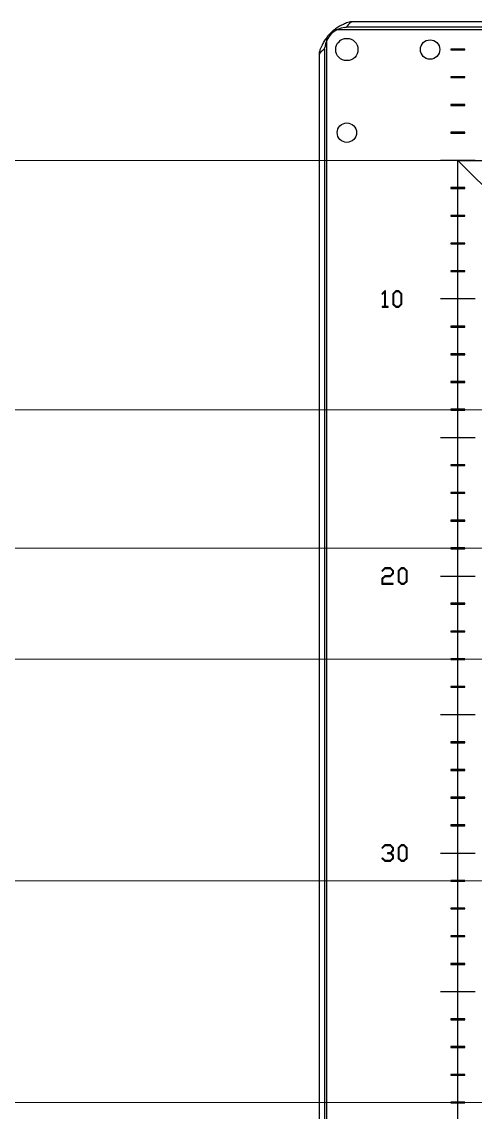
# Model space of a CAD drawing. Header units: millimetres. Extents: x 0 to 53000, y -591 to 24400.
# Drawn here: x 6683.8 to 6847.3, y 2831.5 to 3225 of the extents above; entities that cross this region are included whole.
import ezdxf

# ---------------------------------------------------------------- set-up
doc = ezdxf.new("R2010")
doc.units = ezdxf.units.MM
doc.layers.add('КК перф 40х60', color=6, linetype='Continuous', lineweight=30)
doc.layers.add('Основная', color=7, linetype='Continuous', lineweight=30)
doc.layers.add('Привязки', color=2, linetype='Continuous', lineweight=0, plot=False, transparency=0.8)

msp = doc.modelspace()

# ---------------------------------------------------------------- linework, layer by layer
at = {"layer": 'КК перф 40х60'}
for p, q in [((6840.99248, 3175), (7290.99249, 3175)), ((6840.99248, 2524.99999), (6840.99248, 3175)), ((6880.99248, 3135), (6840.99248, 3175))]:
    msp.add_line(p, q, dxfattribs=at)
at = {"layer": 'Основная', "linetype": 'Continuous'}
for p, q in [((7331.12953, 3223.10001), (6800.85544, 3223.10001)), ((7331.12953, 3223.10001), (6800.85544, 3223.10001)), ((7329.20615, 3224.99999), (6802.77882, 3224.99999)), ((7329.20615, 3224.99999), (6802.77882, 3224.99999)), ((7328.89248, 3224.99999), (6803.09249, 3224.99999)), ((7328.89248, 3224.99999), (6803.09249, 3224.99999)), ((6793.7925, 2480.67862), (6793.7925, 3219.32137)), ((6793.7925, 2480.67862), (6793.7925, 3219.32137)), ((6796.67113, 3222.20001), (7335.31384, 3222.20001)), ((6796.67113, 3222.20001), (7335.31384, 3222.20001)), ((6792.8925, 3215.13706), (6792.8925, 2484.86292)), ((6792.8925, 3215.13706), (6792.8925, 2484.86292)), ((6843.49249, 3215.15), (6838.49248, 3215.15)), ((6838.49248, 3215.15), (6838.49248, 3214.85001)), ((6843.49249, 3214.85001), (6843.49249, 3215.15)), ((6790.99248, 3213.21365), (6790.99248, 2486.78634)), ((6790.99248, 3213.21365), (6790.99248, 2486.78634)), ((6790.99248, 3212.89998), (6790.99248, 2487.10001)), ((6790.99248, 3212.89998), (6790.99248, 2487.10001)), ((6838.49248, 3214.85001), (6843.49249, 3214.85001)), ((6843.49249, 3205.15001), (6838.49248, 3205.15001)), ((6838.49248, 3205.15001), (6838.49248, 3204.84999)), ((6838.49248, 3204.84999), (6843.49249, 3204.84999)), ((6843.49249, 3204.84999), (6843.49249, 3205.15001)), ((6843.49249, 3195.14999), (6838.49248, 3195.14999)), ((6838.49248, 3195.14999), (6838.49248, 3194.85)), ((6838.49248, 3194.85), (6843.49249, 3194.85)), ((6843.49249, 3194.85), (6843.49249, 3195.14999)), ((6843.49249, 3185.15), (6838.49248, 3185.15)), ((6838.49248, 3185.15), (6838.49248, 3184.85001)), ((6838.49248, 3184.85001), (6843.49249, 3184.85001)), ((6843.49249, 3184.85001), (6843.49249, 3185.15)), ((6843.49249, 3165.14999), (6838.49248, 3165.14999)), ((6838.49248, 3165.14999), (6838.49248, 3164.85)), ((6838.49248, 3164.85), (6843.49249, 3164.85)), ((6843.49249, 3164.85), (6843.49249, 3165.14999)), ((6838.49248, 3155.15), (6838.49248, 3154.85001)), ((6843.49249, 3155.15), (6838.49248, 3155.15)), ((6838.49248, 3154.85001), (6843.49249, 3154.85001)), ((6843.49249, 3154.85001), (6843.49249, 3155.15)), ((6838.49248, 3145.15001), (6838.49248, 3144.84999)), ((6843.49249, 3145.15001), (6838.49248, 3145.15001)), ((6838.49248, 3144.84999), (6843.49249, 3144.84999)), ((6843.49249, 3144.84999), (6843.49249, 3145.15001)), ((6843.49249, 3135.14999), (6838.49248, 3135.14999)), ((6838.49248, 3135.14999), (6838.49248, 3134.85)), ((6838.49248, 3134.85), (6843.49249, 3134.85)), ((6843.49249, 3134.85), (6843.49249, 3135.14999)), ((6814.66813, 3127.91499), (6813.64916, 3126.88315)), ((6813.64916, 3126.88315), (6813.84454, 3126.71584)), ((6813.84454, 3126.71584), (6814.58743, 3127.55466)), ((6814.58743, 3127.55466), (6814.58743, 3122.27258)), ((6814.93605, 3127.91499), (6814.66813, 3127.91499)), ((6814.93605, 3122.27258), (6814.93605, 3127.91499)), ((6818.63993, 3127.91499), (6817.60224, 3126.89015)), ((6817.60224, 3126.89015), (6817.60224, 3123.01898)), ((6817.95437, 3126.80477), (6818.80021, 3127.65411)), ((6817.95437, 3123.05993), (6817.95437, 3126.80477)), ((6819.75017, 3127.91499), (6818.63993, 3127.91499)), ((6818.80021, 3127.65411), (6819.58989, 3127.65411)), ((6819.58989, 3127.65411), (6820.45796, 3126.78137)), ((6820.81127, 3126.8656), (6819.75017, 3127.91499)), ((6820.45796, 3126.78137), (6820.45796, 3123.08332)), ((6820.81127, 3123.04237), (6820.81127, 3126.8656)), ((6813.69595, 3122.27258), (6813.69595, 3122.00001)), ((6814.58743, 3122.27258), (6813.69595, 3122.27258)), ((6813.69595, 3122.00001), (6815.8275, 3122.00001)), ((6815.8275, 3122.27258), (6814.93605, 3122.27258)), ((6815.8275, 3122.00001), (6815.8275, 3122.27258)), ((6817.60224, 3123.01898), (6818.63759, 3122.00001)), ((6818.79905, 3122.21524), (6817.95437, 3123.05993)), ((6818.63759, 3122.00001), (6819.75133, 3122.00001)), ((6819.59106, 3122.21524), (6818.79905, 3122.21524)), ((6820.45796, 3123.08332), (6819.59106, 3122.21524)), ((6819.75133, 3122.00001), (6820.81127, 3123.04237)), ((6843.49249, 3115.15), (6838.49248, 3115.15)), ((6838.49248, 3115.15), (6838.49248, 3114.84998)), ((6838.49248, 3114.84998), (6843.49249, 3114.84998)), ((6843.49249, 3114.84998), (6843.49249, 3115.15)), ((6838.49248, 3105.14998), (6838.49248, 3104.84999)), ((6843.49249, 3105.14998), (6838.49248, 3105.14998)), ((6838.49248, 3104.84999), (6843.49249, 3104.84999)), ((6843.49249, 3104.84999), (6843.49249, 3105.14998)), ((6843.49249, 3095.14999), (6838.49248, 3095.14999)), ((6838.49248, 3095.14999), (6838.49248, 3094.84999)), ((6838.49248, 3094.84999), (6843.49249, 3094.84999)), ((6843.49249, 3094.84999), (6843.49249, 3095.14999)), ((6843.49249, 3085.14999), (6838.49248, 3085.14999)), ((6838.49248, 3085.14999), (6838.49248, 3084.85)), ((6843.49249, 3084.85), (6843.49249, 3085.14999)), ((6838.49248, 3084.85), (6843.49249, 3084.85)), ((6838.49248, 3065.14999), (6838.49248, 3064.84999)), ((6843.49249, 3065.14999), (6838.49248, 3065.14999)), ((6838.49248, 3064.84999), (6843.49249, 3064.84999)), ((6843.49249, 3064.84999), (6843.49249, 3065.14999)), ((6838.49248, 3055.14999), (6838.49248, 3054.85)), ((6843.49249, 3055.14999), (6838.49248, 3055.14999)), ((6838.49248, 3054.85), (6843.49249, 3054.85)), ((6843.49249, 3054.85), (6843.49249, 3055.14999)), ((6838.49248, 3045.15), (6838.49248, 3044.84999)), ((6843.49249, 3045.15), (6838.49248, 3045.15)), ((6838.49248, 3044.84999), (6843.49249, 3044.84999)), ((6843.49249, 3044.84999), (6843.49249, 3045.15)), ((6843.49249, 3035.14999), (6838.49248, 3035.14999)), ((6838.49248, 3035.14999), (6838.49248, 3034.85)), ((6838.49248, 3034.85), (6843.49249, 3034.85)), ((6843.49249, 3034.85), (6843.49249, 3035.14999)), ((6814.67048, 3027.94379), (6813.64916, 3026.91194)), ((6813.64916, 3026.91194), (6813.84335, 3026.74465)), ((6813.84335, 3026.74465), (6814.83192, 3027.6712)), ((6816.73418, 3027.94379), (6814.67048, 3027.94379)), ((6814.83192, 3027.6712), (6816.57272, 3027.6712)), ((6816.57272, 3027.6712), (6817.44313, 3026.81133)), ((6817.79527, 3026.89439), (6816.73418, 3027.94379)), ((6817.44313, 3026.81133), (6817.44313, 3025.98187)), ((6817.79527, 3025.89414), (6817.79527, 3026.89439)), ((6820.58665, 3027.94379), (6819.54895, 3026.91896)), ((6819.54895, 3026.91896), (6819.54895, 3023.04778)), ((6819.90109, 3026.83356), (6820.74693, 3027.6829)), ((6819.90109, 3023.08872), (6819.90109, 3026.83356)), ((6821.69687, 3027.94379), (6820.58665, 3027.94379)), ((6820.74693, 3027.6829), (6821.5366, 3027.6829)), ((6821.5366, 3027.6829), (6822.40466, 3026.81015)), ((6822.75797, 3026.89439), (6821.69687, 3027.94379)), ((6822.40466, 3026.81015), (6822.40466, 3023.11212)), ((6822.75797, 3023.07117), (6822.75797, 3026.89439)), ((6814.67165, 3025.122), (6813.63396, 3024.09834)), ((6813.63396, 3024.09834), (6813.63396, 3022.02879)), ((6813.98607, 3024.01294), (6814.82957, 3024.8459)), ((6813.98607, 3022.30138), (6813.98607, 3024.01294)), ((6817.72975, 3022.30138), (6813.98607, 3022.30138)), ((6816.57272, 3025.122), (6814.67165, 3025.122)), ((6814.82957, 3024.8459), (6816.73534, 3024.8459)), ((6817.44313, 3025.98187), (6816.57272, 3025.122)), ((6816.73534, 3024.8459), (6817.79527, 3025.89414)), ((6817.72975, 3022.02879), (6817.72975, 3022.30138)), ((6819.54895, 3023.04778), (6820.58431, 3022.02879)), ((6820.74575, 3022.24405), (6819.90109, 3023.08872)), ((6821.53777, 3022.24405), (6820.74575, 3022.24405)), ((6822.40466, 3023.11212), (6821.53777, 3022.24405)), ((6821.69805, 3022.02879), (6822.75797, 3023.07117)), ((6813.63396, 3022.02879), (6817.72975, 3022.02879)), ((6820.58431, 3022.02879), (6821.69805, 3022.02879)), ((6843.49249, 3015.15), (6838.49248, 3015.15)), ((6838.49248, 3015.15), (6838.49248, 3014.84999)), ((6838.49248, 3014.84999), (6843.49249, 3014.84999)), ((6843.49249, 3014.84999), (6843.49249, 3015.15)), ((6838.49248, 3005.14999), (6838.49248, 3004.85)), ((6843.49249, 3005.14999), (6838.49248, 3005.14999)), ((6838.49248, 3004.85), (6843.49249, 3004.85)), ((6843.49249, 3004.85), (6843.49249, 3005.14999)), ((6838.49248, 2995.15), (6838.49248, 2994.84999)), ((6843.49249, 2995.15), (6838.49248, 2995.15)), ((6838.49248, 2994.84999), (6843.49249, 2994.84999)), ((6843.49249, 2994.84999), (6843.49249, 2995.15)), ((6843.49249, 2985.14999), (6838.49248, 2985.14999)), ((6838.49248, 2985.14999), (6838.49248, 2984.84999)), ((6838.49248, 2984.84999), (6843.49249, 2984.84999)), ((6843.49249, 2984.84999), (6843.49249, 2985.14999)), ((6838.49248, 2965.14999), (6838.49248, 2964.84999)), ((6843.49249, 2965.14999), (6838.49248, 2965.14999)), ((6838.49248, 2964.84999), (6843.49249, 2964.84999)), ((6843.49249, 2964.84999), (6843.49249, 2965.14999)), ((6838.49248, 2955.14999), (6838.49248, 2954.85)), ((6843.49249, 2955.14999), (6838.49248, 2955.14999)), ((6838.49248, 2954.85), (6843.49249, 2954.85)), ((6843.49249, 2954.85), (6843.49249, 2955.14999)), ((6838.49248, 2945.15), (6838.49248, 2944.85)), ((6843.49249, 2945.15), (6838.49248, 2945.15)), ((6838.49248, 2944.85), (6843.49249, 2944.85)), ((6843.49249, 2944.85), (6843.49249, 2945.15)), ((6843.49249, 2935.15), (6838.49248, 2935.15)), ((6838.49248, 2935.15), (6838.49248, 2934.84999)), ((6838.49248, 2934.84999), (6843.49249, 2934.84999)), ((6843.49249, 2934.84999), (6843.49249, 2935.15)), ((6814.67048, 2927.97259), (6813.64916, 2926.94074)), ((6813.84335, 2926.77344), (6814.83192, 2927.70001)), ((6816.73418, 2927.97259), (6814.67048, 2927.97259)), ((6814.83192, 2927.70001), (6816.57272, 2927.70001)), ((6816.57272, 2927.70001), (6817.44313, 2926.84013)), ((6817.79527, 2926.92319), (6816.73418, 2927.97259)), ((6820.58665, 2927.97259), (6819.54895, 2926.94776)), ((6819.90109, 2926.86236), (6820.74693, 2927.7117)), ((6821.69687, 2927.97259), (6820.58665, 2927.97259)), ((6820.74693, 2927.7117), (6821.5366, 2927.7117)), ((6821.5366, 2927.7117), (6822.40466, 2926.83896)), ((6822.75797, 2926.92319), (6821.69687, 2927.97259)), ((6813.64916, 2926.94074), (6813.84335, 2926.77344)), ((6815.60288, 2925.1508), (6815.60288, 2924.8747)), ((6816.57272, 2925.1508), (6815.60288, 2925.1508)), ((6815.60288, 2924.8747), (6816.57272, 2924.8747)), ((6817.44313, 2926.01067), (6816.57272, 2925.1508)), ((6816.57272, 2924.8747), (6817.44313, 2924.01834)), ((6816.8652, 2925.01392), (6817.79527, 2925.92176)), ((6817.79527, 2924.10374), (6816.8652, 2925.01392)), ((6817.44313, 2926.84013), (6817.44313, 2926.01067)), ((6817.44313, 2924.01834), (6817.44313, 2923.18537)), ((6817.79527, 2925.92176), (6817.79527, 2926.92319)), ((6817.79527, 2923.09996), (6817.79527, 2924.10374)), ((6819.54895, 2926.94776), (6819.54895, 2923.07657)), ((6819.90109, 2923.11752), (6819.90109, 2926.86236)), ((6822.40466, 2926.83896), (6822.40466, 2923.14091)), ((6822.75797, 2923.09996), (6822.75797, 2926.92319)), ((6813.84454, 2923.25205), (6813.64916, 2923.08476)), ((6813.64916, 2923.08476), (6814.66929, 2922.05759)), ((6814.83076, 2922.33018), (6813.84454, 2923.25205)), ((6814.66929, 2922.05759), (6816.73534, 2922.05759)), ((6816.57272, 2922.33018), (6814.83076, 2922.33018)), ((6817.44313, 2923.18537), (6816.57272, 2922.33018)), ((6816.73534, 2922.05759), (6817.79527, 2923.09996)), ((6819.54895, 2923.07657), (6820.58431, 2922.05759)), ((6820.74575, 2922.27285), (6819.90109, 2923.11752)), ((6820.58431, 2922.05759), (6821.69805, 2922.05759)), ((6821.53777, 2922.27285), (6820.74575, 2922.27285)), ((6822.40466, 2923.14091), (6821.53777, 2922.27285)), ((6821.69805, 2922.05759), (6822.75797, 2923.09996)), ((6843.49249, 2915.14999), (6838.49248, 2915.14999)), ((6838.49248, 2915.14999), (6838.49248, 2914.85)), ((6838.49248, 2914.85), (6843.49249, 2914.85)), ((6843.49249, 2914.85), (6843.49249, 2915.14999)), ((6843.49249, 2905.14999), (6838.49248, 2905.14999)), ((6838.49248, 2905.14999), (6838.49248, 2904.84999)), ((6838.49248, 2904.84999), (6843.49249, 2904.84999)), ((6843.49249, 2904.84999), (6843.49249, 2905.14999)), ((6838.49248, 2895.14999), (6838.49248, 2894.84999)), ((6843.49249, 2895.14999), (6838.49248, 2895.14999)), ((6838.49248, 2894.84999), (6843.49249, 2894.84999)), ((6843.49249, 2894.84999), (6843.49249, 2895.14999)), ((6843.49249, 2885.14999), (6838.49248, 2885.14999)), ((6838.49248, 2885.14999), (6838.49248, 2884.85)), ((6838.49248, 2884.85), (6843.49249, 2884.85)), ((6843.49249, 2884.85), (6843.49249, 2885.14999)), ((6843.49249, 2865.14999), (6838.49248, 2865.14999)), ((6838.49248, 2865.14999), (6838.49248, 2864.84999)), ((6838.49248, 2864.84999), (6843.49249, 2864.84999)), ((6843.49249, 2864.84999), (6843.49249, 2865.14999)), ((6843.49249, 2855.14999), (6838.49248, 2855.14999)), ((6838.49248, 2855.14999), (6838.49248, 2854.84999)), ((6838.49248, 2854.84999), (6843.49249, 2854.84999)), ((6843.49249, 2854.84999), (6843.49249, 2855.14999)), ((6843.49249, 2845.14999), (6838.49248, 2845.14999)), ((6838.49248, 2845.14999), (6838.49248, 2844.84999)), ((6843.49249, 2844.84999), (6843.49249, 2845.14999)), ((6838.49248, 2844.84999), (6843.49249, 2844.84999)), ((6843.49249, 2835.14999), (6838.49248, 2835.14999)), ((6838.49248, 2835.14999), (6838.49248, 2834.84999)), ((6838.49248, 2834.84999), (6843.49249, 2834.84999)), ((6843.49249, 2834.84999), (6843.49249, 2835.14999))]:
    msp.add_line(p, q, dxfattribs=at)
at = {"layer": 'Основная'}
for p, q in [((6847.24249, 3175), (6834.74248, 3175)), ((6840.99248, 2849.99999), (6840.99248, 3175)), ((6847.24249, 3124.99999), (6834.74248, 3124.99999)), ((6834.74248, 3075), (6847.24249, 3075)), ((6834.74248, 3024.99999), (6847.24249, 3024.99999)), ((6834.74248, 2974.99999), (6847.24249, 2974.99999)), ((6834.74248, 2924.99999), (6847.24249, 2924.99999)), ((6834.74248, 2874.99999), (6847.24249, 2874.99999))]:
    msp.add_line(p, q, dxfattribs=at)
at = {"layer": 'Основная', "linetype": 'Continuous'}
for centre, radius in [((6800.99249, 3214.99999), 4), ((6800.99249, 3214.99999), 4), ((6800.99249, 3214.99999), 4), ((6800.99249, 3214.99999), 4), ((6830.99249, 3214.99999), 3.5), ((6830.99249, 3214.99999), 3.5), ((6800.99249, 3184.99999), 3.5), ((6800.99249, 3184.99999), 3.5)]:
    msp.add_circle(centre, radius, dxfattribs=at)
for centre, radius, start, end in [((6800.99249, 3214.99999), 8, 94.9680091, 175.0319909), ((6800.99249, 3214.99999), 8, 94.9680091, 175.0319909), ((6800.12649, 3224.96243), 2, 274.9680091, 291.3748278), ((6800.12649, 3224.96243), 2, 274.9680091, 291.3748278), ((6800.70249, 3215.28999), 8, 120.2597234, 149.7402766), ((6800.70249, 3215.28999), 8, 120.2597234, 149.7402766), ((6791.03005, 3215.86599), 2, 338.6251722, 355.0319909), ((6791.03005, 3215.86599), 2, 338.6251722, 355.0319909)]:
    msp.add_arc(centre, radius, start, end, dxfattribs=at)
for points, knots in [([(6799.44248, 3223.89019), (6799.1628, 3223.78724), (6798.60329, 3223.5813), (6797.65067, 3223.05748), (6797.04522, 3222.52748), (6796.67113, 3222.20001)], [0, 0, 0, 0, 0.2763603285, 0.5528809945, 1, 1, 1, 1]), ([(6799.44248, 3223.89019), (6799.1628, 3223.78724), (6798.60329, 3223.5813), (6797.65067, 3223.05748), (6797.04522, 3222.52748), (6796.67113, 3222.20001)], [0, 0, 0, 0, 0.2763603285, 0.5528809945, 1, 1, 1, 1]), ([(6802.77882, 3224.99999), (6802.45057, 3224.97928), (6801.79459, 3224.93787), (6800.68329, 3224.58986), (6799.8988, 3224.1475), (6799.44248, 3223.89019)], [0, 0, 0, 0, 0.295274865, 0.590082953, 1, 1, 1, 1]), ([(6802.77882, 3224.99999), (6802.45057, 3224.97928), (6801.79459, 3224.93787), (6800.68329, 3224.58986), (6799.8988, 3224.1475), (6799.44248, 3223.89019)], [0, 0, 0, 0, 0.295274865, 0.590082953, 1, 1, 1, 1]), ([(6803.09249, 3224.99999), (6803.04662, 3224.99837), (6802.97784, 3224.99594), (6802.88614, 3224.98075), (6802.81739, 3224.96538), (6802.74862, 3224.94561), (6802.67991, 3224.92151), (6802.61115, 3224.89319), (6802.5424, 3224.8607), (6802.47365, 3224.82408), (6802.40489, 3224.78349), (6802.33617, 3224.73893), (6802.26741, 3224.69059), (6802.19867, 3224.63848), (6802.1299, 3224.58288), (6802.06119, 3224.52372), (6801.99242, 3224.46135), (6801.92367, 3224.39575), (6801.85493, 3224.32711), (6801.78616, 3224.25566), (6801.71745, 3224.18147), (6801.64869, 3224.1048), (6801.57993, 3224.02579), (6801.51118, 3223.9446), (6801.44242, 3223.86146), (6801.37371, 3223.77651), (6801.30495, 3223.69002), (6801.23619, 3223.60216), (6801.16744, 3223.51311), (6801.09869, 3223.42311), (6801.02996, 3223.33233), (6800.94888, 3223.22465), (6800.8907, 3223.14704), (6800.85544, 3223.10001)], [0, 0, 0, 0, 0.0614988422, 0.0922314064, 0.1229653291, 0.1536968056, 0.1844262973, 0.2151595788, 0.2458910705, 0.2766247967, 0.3073567022, 0.3380848296, 0.3688173631, 0.3995527939, 0.430283467, 0.4610134336, 0.4917435698, 0.5224748229, 0.5532114534, 0.5839424343, 0.6146728425, 0.6454058801, 0.6761354439, 0.7068685407, 0.7376011386, 0.7683327779, 0.7990635891, 0.8297940866, 0.8605288442, 0.8912621735, 0.9219889814, 0.9527258934, 1, 1, 1, 1]), ([(6803.09249, 3224.99999), (6803.04662, 3224.99837), (6802.97784, 3224.99594), (6802.88614, 3224.98075), (6802.81739, 3224.96538), (6802.74862, 3224.94561), (6802.67991, 3224.92151), (6802.61115, 3224.89319), (6802.5424, 3224.8607), (6802.47365, 3224.82408), (6802.40489, 3224.78349), (6802.33617, 3224.73893), (6802.26741, 3224.69059), (6802.19867, 3224.63848), (6802.1299, 3224.58288), (6802.06119, 3224.52372), (6801.99242, 3224.46135), (6801.92367, 3224.39575), (6801.85493, 3224.32711), (6801.78616, 3224.25566), (6801.71745, 3224.18147), (6801.64869, 3224.1048), (6801.57993, 3224.02579), (6801.51118, 3223.9446), (6801.44242, 3223.86146), (6801.37371, 3223.77651), (6801.30495, 3223.69002), (6801.23619, 3223.60216), (6801.16744, 3223.51311), (6801.09869, 3223.42311), (6801.02996, 3223.33233), (6800.94888, 3223.22465), (6800.8907, 3223.14704), (6800.85544, 3223.10001)], [0, 0, 0, 0, 0.0614988422, 0.0922314064, 0.1229653291, 0.1536968056, 0.1844262973, 0.2151595788, 0.2458910705, 0.2766247967, 0.3073567022, 0.3380848296, 0.3688173631, 0.3995527939, 0.430283467, 0.4610134336, 0.4917435698, 0.5224748229, 0.5532114534, 0.5839424343, 0.6146728425, 0.6454058801, 0.6761354439, 0.7068685407, 0.7376011386, 0.7683327779, 0.7990635891, 0.8297940866, 0.8605288442, 0.8912621735, 0.9219889814, 0.9527258934, 1, 1, 1, 1]), ([(6793.7925, 3219.32137), (6793.5914, 3219.09098), (6793.18929, 3218.6303), (6792.55669, 3217.73526), (6792.27614, 3217.00342), (6792.10232, 3216.54999)], [0, 0, 0, 0, 0.275666918, 0.551216233, 1, 1, 1, 1]), ([(6793.7925, 3219.32137), (6793.5914, 3219.09098), (6793.18929, 3218.6303), (6792.55669, 3217.73526), (6792.27614, 3217.00342), (6792.10232, 3216.54999)], [0, 0, 0, 0, 0.275666918, 0.551216233, 1, 1, 1, 1]), ([(6792.10232, 3216.54999), (6791.91273, 3216.22174), (6791.53386, 3215.56576), (6791.09864, 3214.45445), (6791.03152, 3213.66997), (6790.99248, 3213.21365)], [0, 0, 0, 0, 0.295276058, 0.590082674, 1, 1, 1, 1]), ([(6792.10232, 3216.54999), (6791.91273, 3216.22174), (6791.53386, 3215.56576), (6791.09864, 3214.45445), (6791.03152, 3213.66997), (6790.99248, 3213.21365)], [0, 0, 0, 0, 0.295276058, 0.590082674, 1, 1, 1, 1]), ([(6792.8925, 3215.13706), (6792.8313, 3215.0912), (6792.73953, 3215.02241), (6792.61806, 3214.93071), (6792.52761, 3214.86197), (6792.43802, 3214.79321), (6792.34949, 3214.72448), (6792.26223, 3214.65572), (6792.17643, 3214.58698), (6792.09232, 3214.51821), (6792.01006, 3214.44946), (6791.92984, 3214.38071), (6791.85187, 3214.31199), (6791.77632, 3214.24324), (6791.7034, 3214.17448), (6791.63322, 3214.10572), (6791.56598, 3214.03701), (6791.50186, 3213.96824), (6791.44094, 3213.8995), (6791.38344, 3213.83073), (6791.32942, 3213.76199), (6791.27905, 3213.69326), (6791.23247, 3213.62451), (6791.18969, 3213.55576), (6791.15096, 3213.487), (6791.1162, 3213.41825), (6791.08567, 3213.34952), (6791.05926, 3213.28077), (6791.03718, 3213.21201), (6791.0194, 3213.14326), (6791.00605, 3213.0745), (6790.99509, 3212.99345), (6790.99346, 3212.93526), (6790.99248, 3212.89998)], [0, 0, 0, 0, 0.061496703, 0.092230351, 0.122966846, 0.153699918, 0.184425596, 0.215158567, 0.245893305, 0.276621049, 0.307352626, 0.338089429, 0.368817703, 0.399551418, 0.430282148, 0.461015953, 0.491743078, 0.522474047, 0.553206781, 0.583937695, 0.614673175, 0.645399355, 0.676131928, 0.70686479, 0.737596402, 0.768330775, 0.799056925, 0.829791094, 0.860522439, 0.891255148, 0.921988254, 0.952716725, 1, 1, 1, 1]), ([(6792.8925, 3215.13706), (6792.8313, 3215.0912), (6792.73953, 3215.02241), (6792.61806, 3214.93071), (6792.52761, 3214.86197), (6792.43802, 3214.79321), (6792.34949, 3214.72448), (6792.26223, 3214.65572), (6792.17643, 3214.58698), (6792.09232, 3214.51821), (6792.01006, 3214.44946), (6791.92984, 3214.38071), (6791.85187, 3214.31199), (6791.77632, 3214.24324), (6791.7034, 3214.17448), (6791.63322, 3214.10572), (6791.56598, 3214.03701), (6791.50186, 3213.96824), (6791.44094, 3213.8995), (6791.38344, 3213.83073), (6791.32942, 3213.76199), (6791.27905, 3213.69326), (6791.23247, 3213.62451), (6791.18969, 3213.55576), (6791.15096, 3213.487), (6791.1162, 3213.41825), (6791.08567, 3213.34952), (6791.05926, 3213.28077), (6791.03718, 3213.21201), (6791.0194, 3213.14326), (6791.00605, 3213.0745), (6790.99509, 3212.99345), (6790.99346, 3212.93526), (6790.99248, 3212.89998)], [0, 0, 0, 0, 0.061496703, 0.092230351, 0.122966846, 0.153699918, 0.184425596, 0.215158567, 0.245893305, 0.276621049, 0.307352626, 0.338089429, 0.368817703, 0.399551418, 0.430282148, 0.461015953, 0.491743078, 0.522474047, 0.553206781, 0.583937695, 0.614673175, 0.645399355, 0.676131928, 0.70686479, 0.737596402, 0.768330775, 0.799056925, 0.829791094, 0.860522439, 0.891255148, 0.921988254, 0.952716725, 1, 1, 1, 1])]:
    msp.add_open_spline(points, degree=3, knots=knots, dxfattribs=at)
at = {"layer": 'Привязки'}
for p, q in [((8088.50002, 3175), (5187.37273, 3175)), ((8088.50002, 3085), (5187.37273, 3085)), ((8088.52201, 3034.99997), (5187.39473, 3034.99997)), ((6843.51448, 3034.99997), (7288.51448, 3034.99997)), ((8088.52201, 2994.99997), (5187.39473, 2994.99997)), ((8088.50006, 2914.99998), (5187.37278, 2914.99998)), ((8088.52201, 2834.99999), (5187.39473, 2834.99999))]:
    msp.add_line(p, q, dxfattribs=at)

doc.saveas('drawing.dxf')
